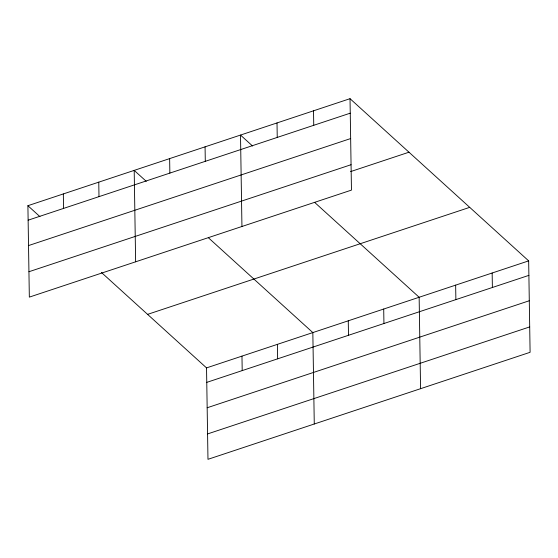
<?xml version="1.0" encoding="UTF-8"?>
<svg xmlns="http://www.w3.org/2000/svg" width="558" height="558" viewBox="0 0 558 558"><rect width="100%" height="100%" fill="white"/><g stroke="black" fill="none" stroke-linecap="round" stroke-linejoin="round"><path stroke-width="0.84" d="M350.026 98.682L351.463 190.104L29.337 297.121L27.9 205.7L350.026 98.682L528.663 260.879L530.1 352.3L207.974 459.318L206.537 367.896L101.403 272.437M28.13 220.187L350.257 113.169M28.528 245.576L350.654 138.558M28.939 271.732L351.066 164.715M350.564 171.613L408.979 152.208M147.584 314.37L469.717 207.353M206.537 367.896L528.663 260.879M206.76 382.376L528.893 275.359M207.164 407.765L529.291 300.748M207.576 433.929L529.702 326.911M252.551 146.008L240.505 135.071L241.942 226.492M314.635 202.38L419.142 297.261L420.579 388.682M146.245 181.322L134.199 170.385L135.636 261.807M208.336 237.694L312.836 332.582L314.273 423.996M27.9 205.7L39.946 216.637M492.156 273.008L492.386 287.489M455.649 285.138L455.879 299.618M383.709 309.034L383.932 323.514M348.269 320.808L348.499 335.288M313.519 110.812L313.749 125.299M277.012 122.941L277.242 137.421M277.403 344.349L277.633 358.836M241.97 356.123L242.2 370.603M205.072 146.845L205.295 161.325M169.639 158.612L169.862 173.099M98.766 182.159L98.996 196.639M63.333 193.933L63.563 208.413"/></g></svg>
